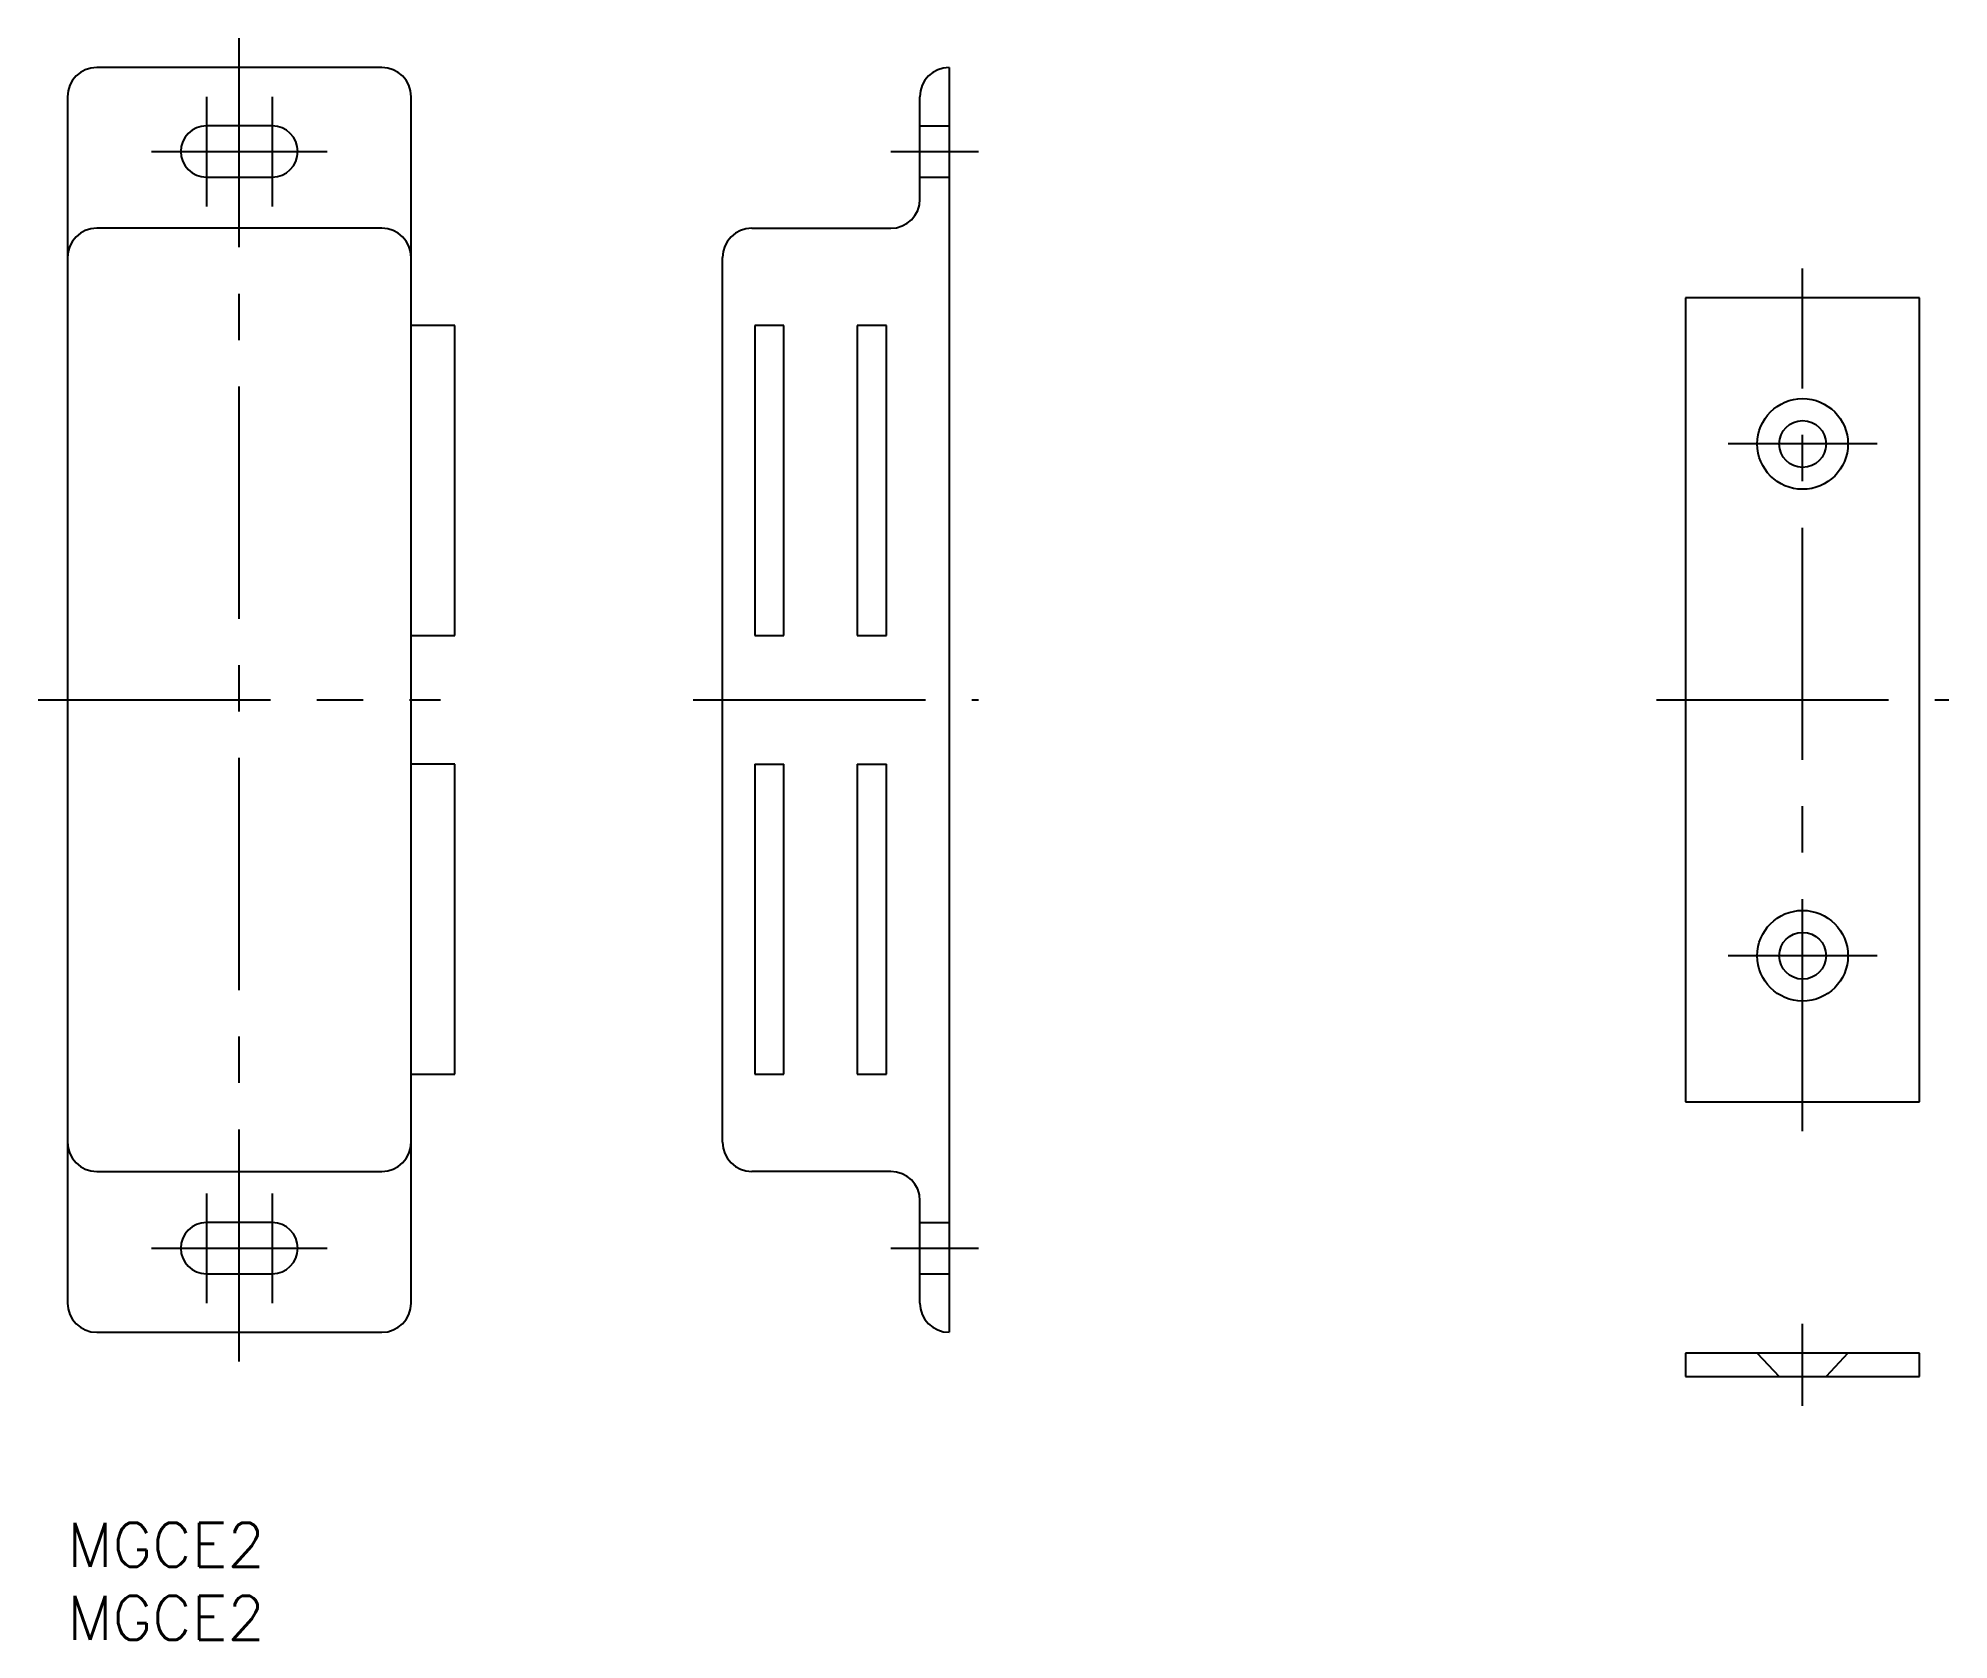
# Model space of a CAD drawing. Extents: x -2 to 129, y -8 to 102.
import ezdxf

# ---------------------------------------------------------------- set-up
doc = ezdxf.new("R2010")
doc.units = 0
doc.header["$LTSCALE"] = 0.5
doc.linetypes.add('CENTER', pattern=[50.8, 31.75, -6.35, 6.35, -6.35])
doc.linetypes.add('DASHED', pattern=[19.05, 12.7, -6.35])
for name, color, linetype in [('MSM_CENTER', 1, 'CENTER'), ('MSM_CONTINUOUS', 7, 'CONTINUOUS'), ('MSM_DASHED', 4, 'DASHED'), ('MSM_PART_NUMBER', 7, 'CONTINUOUS')]:
    doc.layers.add(name, color=color, linetype=linetype)
doc.styles.get("Standard").update_dxf_attribs({"font": 'txt.shx', "height": 3, "bigfont": 'bigfont.shx'})

# ---------------------------------------------------------------- blocks, each defined once
blk = doc.blocks.new('*U2')
at = {"layer": 'MSM_PART_NUMBER'}
blk.add_text('MGCE2', height=3, dxfattribs=at).set_placement((0, -3))
blk = doc.blocks.new('*U3')
at = {"layer": 'MSM_PART_NUMBER'}
blk.add_text('MGCE2', height=3, dxfattribs=at).set_placement((0, -8))

msp = doc.modelspace()

# ---------------------------------------------------------------- linework, layer by layer
at = {"layer": 'MSM_CENTER'}
for p, q in [((11.75, 11.03), (11.75, 101.53)), ((9.5, 97.53), (9.5, 90.03)), ((14, 97.53), (14, 90.03)), ((5.75, 93.78), (17.75, 93.78)), ((56.3, 93.78), (62.3, 93.78)), ((118.66, 26.78), (118.66, 85.78)), ((123.76, 73.78), (113.56, 73.78)), ((-2, 56.28), (25.5, 56.28)), ((42.8, 56.28), (62.3, 56.28)), ((108.66, 56.28), (128.66, 56.28)), ((123.76, 38.78), (113.56, 38.78)), ((9.5, 22.53), (9.5, 15.03)), ((14, 22.53), (14, 15.03)), ((5.75, 18.78), (17.75, 18.78)), ((56.3, 18.78), (62.3, 18.78)), ((118.66, 8), (118.66, 13.6))]:
    msp.add_line(p, q, dxfattribs=at)
at = {"layer": 'MSM_CONTINUOUS'}
for p, q in [((21.5, 99.53), (2, 99.53)), ((60.3, 99.53), (60.3, 13.03)), ((0, 97.53), (0, 15.03)), ((23.5, 15.03), (23.5, 97.53)), ((58.3, 90.53), (58.3, 97.53)), ((14, 95.53), (9.5, 95.53)), ((9.5, 92.03), (14, 92.03)), ((21.5, 88.53), (2, 88.53)), ((46.8, 88.53), (56.3, 88.53)), ((44.8, 26.03), (44.8, 86.53)), ((126.66, 83.78), (110.66, 83.78)), ((110.66, 83.78), (110.66, 28.78)), ((126.66, 28.78), (126.66, 83.78)), ((26.5, 81.88), (23.5, 81.88)), ((26.5, 60.68), (26.5, 81.88)), ((49, 81.88), (47, 81.88)), ((47, 81.88), (47, 60.68)), ((49, 60.68), (49, 81.88)), ((56, 81.88), (54, 81.88)), ((54, 81.88), (54, 60.68)), ((56, 60.68), (56, 81.88)), ((23.5, 60.68), (26.5, 60.68)), ((47, 60.68), (49, 60.68)), ((54, 60.68), (56, 60.68)), ((26.5, 51.88), (23.5, 51.88)), ((26.5, 30.68), (26.5, 51.88)), ((47, 51.88), (49, 51.88)), ((47, 51.88), (47, 30.68)), ((49, 30.68), (49, 51.88)), ((54, 51.88), (56, 51.88)), ((54, 51.88), (54, 30.68)), ((56, 30.68), (56, 51.88)), ((23.5, 30.68), (26.5, 30.68)), ((47, 30.68), (49, 30.68)), ((54, 30.68), (56, 30.68)), ((110.66, 28.78), (126.66, 28.78)), ((2, 24.03), (21.5, 24.03)), ((56.3, 24.03), (46.8, 24.03)), ((58.3, 15.03), (58.3, 22.03)), ((14, 20.53), (9.5, 20.53)), ((9.5, 17.03), (14, 17.03)), ((2, 13.03), (21.5, 13.03)), ((126.66, 11.6), (110.66, 11.6)), ((110.66, 11.6), (110.66, 10)), ((126.66, 10), (126.66, 11.6)), ((110.66, 10), (126.66, 10))]:
    msp.add_line(p, q, dxfattribs=at)
for centre, radius in [((118.66, 73.78), 3.1), ((118.66, 73.78), 1.6), ((118.66, 38.78), 3.1), ((118.66, 38.78), 1.6)]:
    msp.add_circle(centre, radius, dxfattribs=at)
for centre, radius, start, end in [((2, 97.53), 2, 90, 180), ((21.5, 97.53), 2, 360, 90), ((60.3, 97.53), 2, 90, 180), ((9.5, 93.78), 1.75, 90, 270), ((14, 93.78), 1.75, 270, 90), ((56.3, 90.53), 2, 270, 0), ((2, 86.53), 2, 90, 180), ((21.5, 86.53), 2, 360, 90), ((46.8, 86.53), 2, 90, 180), ((2, 26.03), 2, 180, 270), ((21.5, 26.03), 2, 270, 0), ((46.8, 26.03), 2, 180, 270), ((56.3, 22.03), 2, 0, 90), ((9.5, 18.78), 1.75, 90, 270), ((14, 18.78), 1.75, 270, 90), ((2, 15.03), 2, 180, 270), ((21.5, 15.03), 2, 270, 0), ((60.3, 15.03), 2, 180, 270)]:
    msp.add_arc(centre, radius, start, end, dxfattribs=at)
at = {"layer": 'MSM_DASHED'}
for p, q in [((58.3, 95.53), (60.3, 95.53)), ((58.3, 92.03), (60.3, 92.03)), ((58.3, 20.53), (60.3, 20.53)), ((58.3, 17.03), (60.3, 17.03)), ((115.56, 11.6), (117.06, 10)), ((121.76, 11.6), (120.26, 10))]:
    msp.add_line(p, q, dxfattribs=at)

# ---------------------------------------------------------------- block references
at = {"layer": 'MSM_CONTINUOUS'}
for name in ['*U2', '*U3']:
    msp.add_blockref(name, (0, 0), dxfattribs=at)

doc.saveas('drawing.dxf')
